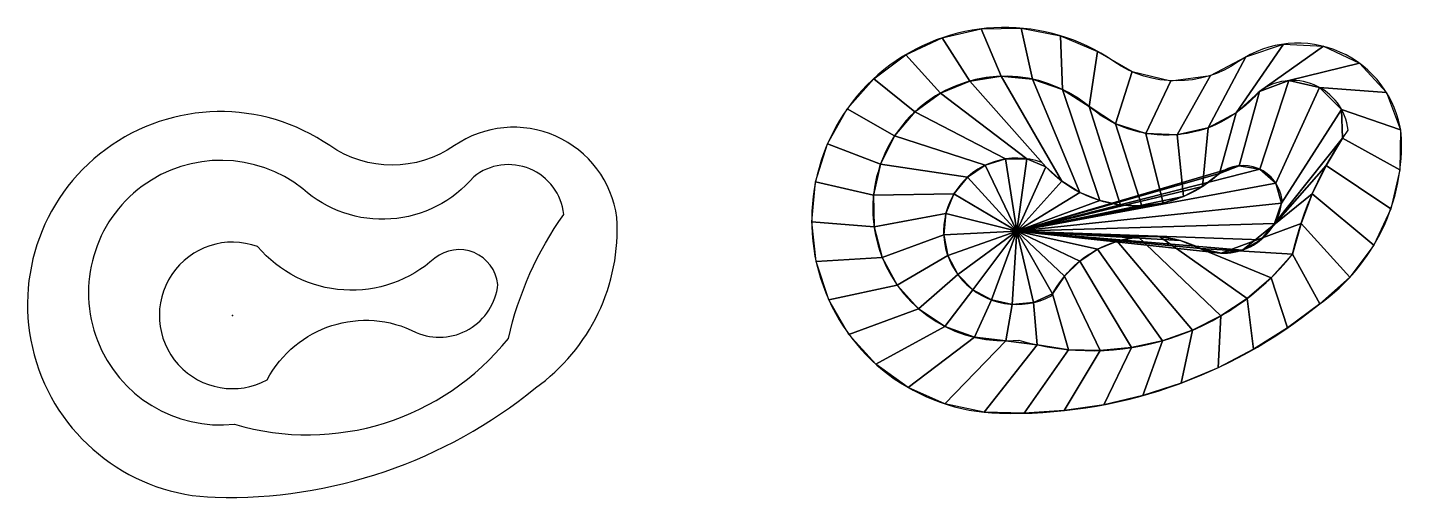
# Model space of a CAD drawing. Extents: x -22157 to 3540, y -7456 to 1330.
import ezdxf

# ---------------------------------------------------------------- set-up
doc = ezdxf.new("R2010")
doc.units = 12
doc.layers.add('cotas', color=7, linetype='Continuous')

msp = doc.modelspace()

# ---------------------------------------------------------------- linework, layer by layer
at = {"layer": 'cotas'}
for points in [[(2010, -3835, 0.258571), (3533, -649, 0.55889), (494, 694, -0.311117), (-1839, 694, 1.339562), (-3981, -5881, 0.179779), (2010, -3835, 0.562745)], [(-12657, -5408, 0.258571), (-11133, -2222, 0.55889), (-14173, -879, -0.311117), (-16505, -879, 1.339562), (-18647, -7453, 0.179779), (-12657, -5408, 0.562745)]]:
    msp.add_lwpolyline(points, format="xyb", dxfattribs=at)
for points, elevation in [([(1502, -2909, -0.098778), (2541, -592, 0.590526), (856, 113, -0.423311), (-2342, -114, 1.486022), (-3619, -4515, 0.304611), (1502, -2909, 0.562745)], -675), ([(-13164, -4481, -0.098778), (-12126, -2164, 0.590526), (-13811, -1460, -0.423311), (-17008, -1686, 1.486022), (-18285, -6088, 0.304611), (-13164, -4481, 0.562745)], -675), ([(-220, -2800, 0.506391), (1305, -1901, 0.590526), (126, -1408, -0.424632), (-3186, -1194, 1.5448), (-3006, -3685, -0.412118), (-220, -2800, 0.562745)], -1043), ([(-14886, -4372, 0.506391), (-13361, -3474, 0.590526), (-14541, -2981, -0.424632), (-17852, -2766, 1.5448), (-17673, -5258, -0.412118), (-14886, -4372, 0.562745)], -1043)]:
    msp.add_lwpolyline(points, format="xyb", dxfattribs=dict(at, elevation=elevation))
for p in [(-3655, -2480, -1043), (-3655, -2480, -1043), (-18321, -4052, -1043), (-18321, -4052, -1043)]:
    msp.add_point(p, dxfattribs=at)

# ---------------------------------------------------------------- meshes
mesh = msp.add_polymesh((2, 41), dxfattribs=at)
for k, corner in enumerate([(2010, -3835), (1409, -4285), (774, -4685), (108, -5030), (-584, -5319), (-1298, -5550), (-2028, -5722), (-2770, -5832), (-3519, -5881), (-4268, -5862), (-5001, -5705), (-5685, -5400), (-6292, -4961), (-6794, -4406), (-7172, -3758), (-7407, -3047), (-7490, -2303), (-7418, -1557), (-7193, -843), (-6826, -190), (-6331, 373), (-5731, 821), (-5052, 1136), (-4321, 1303), (-3573, 1316), (-2837, 1175), (-2147, 884), (-1500, 505), (-774, 333), (-34, 432), (628, 779), (1334, 1020), (2079, 978), (2754, 660), (3260, 113), (3523, -585), (3510, -1333), (3338, -2062), (3021, -2741), (2572, -3340), (2010, -3835), (1502, -2909, -675), (1104, -3348, -675), (654, -3734, -675), (161, -4063, -675), (-369, -4328, -675), (-928, -4526, -675), (-1507, -4654, -675), (-2097, -4710, -675), (-2690, -4693, -675), (-3276, -4603, -675), (-3858, -4528, -675), (-4446, -4462, -675), (-5001, -4257, -675), (-5492, -3927, -675), (-5890, -3489, -675), (-6173, -2969, -675), (-6324, -2397, -675), (-6336, -1805, -675), (-6206, -1228, -675), (-5943, -698, -675), (-5561, -245, -675), (-5083, 103, -675), (-4536, 329, -675), (-3950, 417, -675), (-3361, 364, -675), (-2801, 173, -675), (-2304, -147, -675), (-1807, -469, -675), (-1244, -649, -675), (-653, -674, -675), (-76, -543, -675), (447, -266, -675), (883, 134, -675), (1432, 336, -675), (2004, 211, -675), (2418, -203, -675), (2437, -742, -675), (2130, -1249, -675), (1870, -1782, -675), (1661, -2337, -675), (1502, -2909, -675)]):
    mesh.set_mesh_vertex(divmod(k, 41), corner)
mesh = msp.add_polymesh((2, 41), dxfattribs=at)
for k, corner in enumerate([(1502, -2909, -675), (1104, -3348, -675), (654, -3734, -675), (161, -4063, -675), (-369, -4328, -675), (-928, -4526, -675), (-1507, -4654, -675), (-2097, -4710, -675), (-2690, -4693, -675), (-3276, -4603, -675), (-3858, -4528, -675), (-4446, -4462, -675), (-5001, -4257, -675), (-5492, -3927, -675), (-5890, -3489, -675), (-6173, -2969, -675), (-6324, -2397, -675), (-6336, -1805, -675), (-6206, -1228, -675), (-5943, -698, -675), (-5561, -245, -675), (-5083, 103, -675), (-4536, 329, -675), (-3950, 417, -675), (-3361, 364, -675), (-2801, 173, -675), (-2304, -147, -675), (-1807, -469, -675), (-1244, -649, -675), (-653, -674, -675), (-76, -543, -675), (447, -266, -675), (883, 134, -675), (1432, 336, -675), (2004, 211, -675), (2418, -203, -675), (2437, -742, -675), (2130, -1249, -675), (1870, -1782, -675), (1661, -2337, -675), (1502, -2909, -675), (-220, -2800, -1043), (-591, -2652, -1043), (-984, -2579, -1043), (-1384, -2582, -1043), (-1776, -2662, -1043), (-2145, -2816, -1043), (-2478, -3037, -1043), (-2762, -3319, -1043), (-2987, -3649, -1043), (-3342, -3812, -1043), (-3739, -3846, -1043), (-4130, -3764, -1043), (-4480, -3572, -1043), (-4760, -3288, -1043), (-4946, -2935, -1043), (-5022, -2543, -1043), (-4983, -2146, -1043), (-4830, -1778, -1043), (-4577, -1469, -1043), (-4246, -1246, -1043), (-3865, -1127, -1043), (-3466, -1124, -1043), (-3112, -1277, -1043), (-2815, -1544, -1043), (-2476, -1757, -1043), (-2105, -1907, -1043), (-1714, -1991, -1043), (-1314, -2006, -1043), (-918, -1952, -1043), (-537, -1830, -1043), (-183, -1645, -1043), (135, -1401, -1043), (502, -1254, -1043), (892, -1320, -1043), (1190, -1580, -1043), (1298, -1957, -1043), (1167, -2333, -1043), (911, -2638, -1043), (563, -2831, -1043), (169, -2888, -1043), (-220, -2800, -1043)]):
    mesh.set_mesh_vertex(divmod(k, 41), corner)
mesh = msp.add_polymesh((2, 41), dxfattribs=at)
for k, corner in enumerate([(-220, -2800, -1043), (-591, -2652, -1043), (-984, -2579, -1043), (-1384, -2582, -1043), (-1776, -2662, -1043), (-2145, -2816, -1043), (-2478, -3037, -1043), (-2762, -3319, -1043), (-2987, -3649, -1043), (-3342, -3812, -1043), (-3739, -3846, -1043), (-4130, -3764, -1043), (-4480, -3572, -1043), (-4760, -3288, -1043), (-4946, -2935, -1043), (-5022, -2543, -1043), (-4983, -2146, -1043), (-4830, -1778, -1043), (-4577, -1469, -1043), (-4246, -1246, -1043), (-3865, -1127, -1043), (-3466, -1124, -1043), (-3112, -1277, -1043), (-2815, -1544, -1043), (-2476, -1757, -1043), (-2105, -1907, -1043), (-1714, -1991, -1043), (-1314, -2006, -1043), (-918, -1952, -1043), (-537, -1830, -1043), (-183, -1645, -1043), (135, -1401, -1043), (502, -1254, -1043), (892, -1320, -1043), (1190, -1580, -1043), (1298, -1957, -1043), (1167, -2333, -1043), (911, -2638, -1043), (563, -2831, -1043), (169, -2888, -1043), (-220, -2800, -1043), (-3655, -2480, -1043), (-3655, -2480, -1043), (-3655, -2480, -1043), (-3655, -2480, -1043), (-3655, -2480, -1043), (-3655, -2480, -1043), (-3655, -2480, -1043), (-3655, -2480, -1043), (-3655, -2480, -1043), (-3655, -2480, -1043), (-3655, -2480, -1043), (-3655, -2480, -1043), (-3655, -2480, -1043), (-3655, -2480, -1043), (-3655, -2480, -1043), (-3655, -2480, -1043), (-3655, -2480, -1043), (-3655, -2480, -1043), (-3655, -2480, -1043), (-3655, -2480, -1043), (-3655, -2480, -1043), (-3655, -2480, -1043), (-3655, -2480, -1043), (-3655, -2480, -1043), (-3655, -2480, -1043), (-3655, -2480, -1043), (-3655, -2480, -1043), (-3655, -2480, -1043), (-3655, -2480, -1043), (-3655, -2480, -1043), (-3655, -2480, -1043), (-3655, -2480, -1043), (-3655, -2480, -1043), (-3655, -2480, -1043), (-3655, -2480, -1043), (-3655, -2480, -1043), (-3655, -2480, -1043), (-3655, -2480, -1043), (-3655, -2480, -1043), (-3655, -2480, -1043), (-3655, -2480, -1043)]):
    mesh.set_mesh_vertex(divmod(k, 41), corner)

doc.saveas('drawing.dxf')
